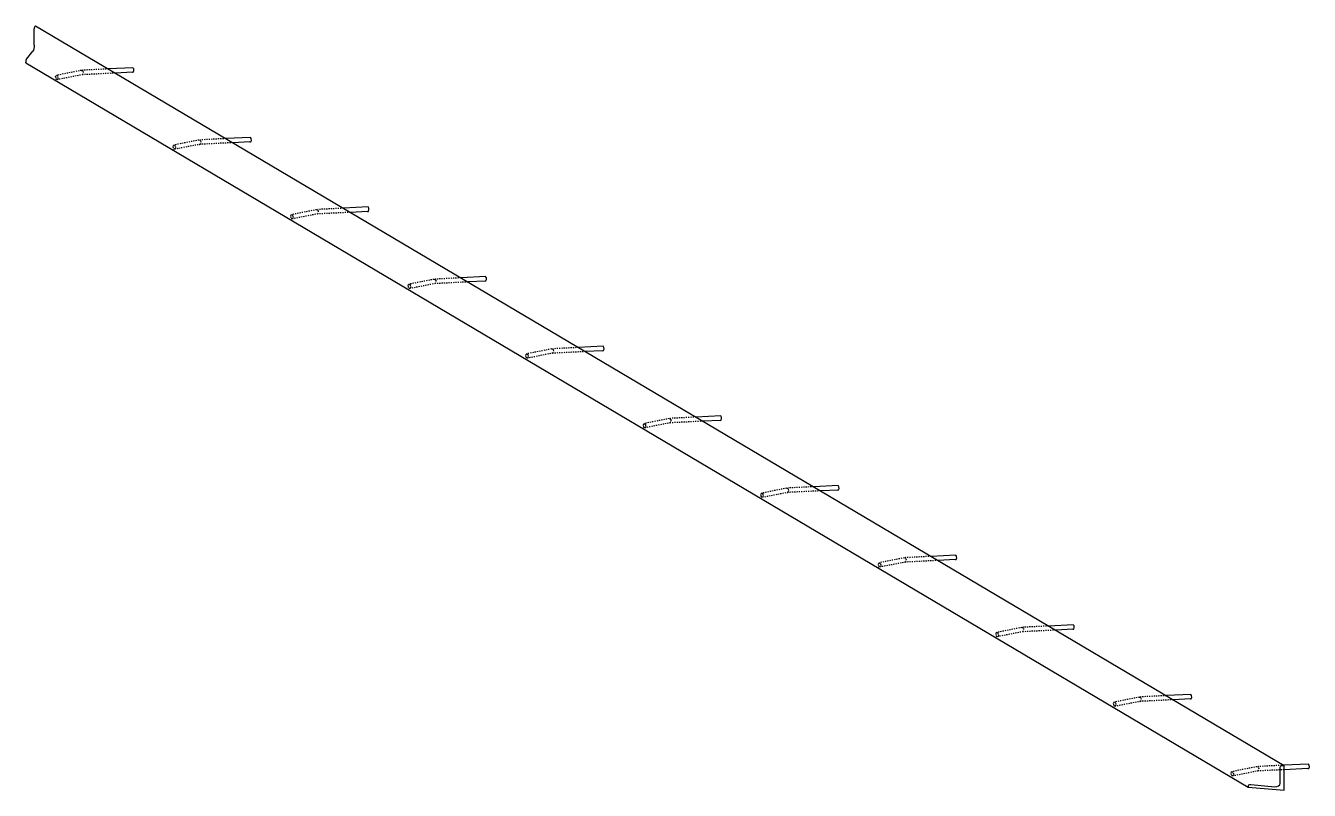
# Model space of a CAD drawing. Header units: millimetres. Extents: x 36 to 31194, y 2 to 1337.
# Drawn here: x 36 to 2220, y 36 to 1337 of the extents above; entities that cross this region are included whole.
import ezdxf

# ---------------------------------------------------------------- set-up
doc = ezdxf.new("R2010")
doc.units = ezdxf.units.MM
doc.linetypes.add('DXK_LINE_DOT2', pattern=[3.9198, 1.9599, -1.9599])
doc.layers.add('STÅL', color=7, linetype='Continuous')

msp = doc.modelspace()

# ---------------------------------------------------------------- linework, layer by layer
at = {"layer": 'STÅL', "color": 2, "linetype": 'Continuous'}
for p, q in [((50.7, 1332.9), (50.6, 1331.5)), ((51, 1334.3), (50.7, 1332.9)), ((51.4, 1335.6), (51, 1334.3)), ((51.9, 1336.4), (51.4, 1335.6)), ((51.9, 1336.4), (52.5, 1337.1)), ((52.5, 1337.1), (2177.5, 78.3)), ((50.6, 1303.8), (50.6, 1331.5)), ((37.3, 1280.2), (48.1, 1293.9)), ((49.1, 1295.7), (48.1, 1293.9)), ((49.9, 1298.2), (49.1, 1295.7)), ((50.4, 1301), (49.9, 1298.2)), ((50.6, 1303.8), (50.4, 1301)), ((36.1, 1276.6), (36, 1275.2)), ((36, 1273.8), (36, 1275.2)), ((36, 1273.8), (2116, 41.6)), ((36.4, 1278), (36.1, 1276.6)), ((36.8, 1279.3), (36.4, 1278)), ((37.3, 1280.2), (36.8, 1279.3)), ((218.5, 1265.5), (176.8, 1263.5)), ((217.6, 1257.9), (188.7, 1256.5)), ((217.6, 1257.9), (219.1, 1258.2)), ((219.8, 1263.6), (218.5, 1265.5)), ((219.1, 1258.2), (220.1, 1260.5)), ((220.1, 1260.5), (219.8, 1263.6)), ((418.5, 1147), (376.8, 1145)), ((417.6, 1139.4), (388.7, 1138)), ((417.6, 1139.4), (419.1, 1139.7)), ((419.8, 1145.1), (418.5, 1147)), ((419.1, 1139.7), (420.1, 1142)), ((420.1, 1142), (419.8, 1145.1)), ((618.5, 1028.6), (576.8, 1026.5)), ((619.8, 1026.6), (618.5, 1028.6)), ((620.1, 1023.6), (619.8, 1026.6)), ((617.6, 1020.9), (588.7, 1019.5)), ((617.6, 1020.9), (619.1, 1021.2)), ((619.1, 1021.2), (620.1, 1023.6)), ((818.5, 910.1), (776.8, 908)), ((817.6, 902.5), (788.7, 901)), ((817.6, 902.5), (819.1, 902.7)), ((819.8, 908.1), (818.5, 910.1)), ((819.1, 902.7), (820.1, 905.1)), ((820.1, 905.1), (819.8, 908.1)), ((1018.5, 791.6), (976.8, 789.5)), ((1019.8, 789.7), (1018.5, 791.6)), ((1019.1, 784.3), (1020.1, 786.6)), ((1020.1, 786.6), (1019.8, 789.7)), ((1017.6, 784), (988.7, 782.5)), ((1017.6, 784), (1019.1, 784.3)), ((1218.5, 673.1), (1176.8, 671.1)), ((1217.6, 665.5), (1188.7, 664.1)), ((1217.6, 665.5), (1219.1, 665.8)), ((1219.8, 671.2), (1218.5, 673.1)), ((1219.1, 665.8), (1220.1, 668.1)), ((1220.1, 668.1), (1219.8, 671.2)), ((1418.5, 554.6), (1376.8, 552.6)), ((1417.6, 547), (1388.7, 545.6)), ((1417.6, 547), (1419.1, 547.3)), ((1419.8, 552.7), (1418.5, 554.6)), ((1419.1, 547.3), (1420.1, 549.6)), ((1420.1, 549.6), (1419.8, 552.7)), ((1618.5, 436.2), (1576.8, 434.1)), ((1617.6, 428.5), (1588.7, 427.1)), ((1617.6, 428.5), (1619.1, 428.8)), ((1619.8, 434.2), (1618.5, 436.2)), ((1619.1, 428.8), (1620.1, 431.2)), ((1620.1, 431.2), (1619.8, 434.2)), ((1818.5, 317.7), (1776.8, 315.6)), ((1817.6, 310.1), (1788.7, 308.6)), ((1817.6, 310.1), (1819.1, 310.3)), ((1819.8, 315.7), (1818.5, 317.7)), ((1819.1, 310.3), (1820.1, 312.7)), ((1820.1, 312.7), (1819.8, 315.7)), ((2018.5, 199.2), (1976.8, 197.1)), ((2019.8, 197.3), (2018.5, 199.2)), ((2020.1, 194.2), (2019.8, 197.3)), ((2017.6, 191.6), (1988.7, 190.1)), ((2017.6, 191.6), (2019.1, 191.9)), ((2019.1, 191.9), (2020.1, 194.2)), ((2170.6, 75.6), (2171, 76.8)), ((2170.6, 47.9), (2170.6, 75.6)), ((2171, 76.8), (2172, 77.8)), ((2172, 77.8), (2173.6, 78.4)), ((2173.6, 78.4), (2175.4, 78.5)), ((2177.5, 78.3), (2175.4, 78.5)), ((2218.5, 80.7), (2176.8, 78.7)), ((2177.5, 36), (2177.5, 78.3)), ((2217.6, 73.1), (2177.5, 71.1)), ((2217.6, 73.1), (2219.1, 73.4)), ((2219.8, 78.8), (2218.5, 80.7)), ((2219.1, 73.4), (2220.1, 75.7)), ((2220.1, 75.7), (2219.8, 78.8)), ((2116, 43), (2116.4, 44.3)), ((2116.4, 44.3), (2117.4, 45.2)), ((2117.4, 45.2), (2119, 45.8)), ((2119, 45.8), (2120.8, 45.9)), ((2120.8, 45.9), (2161.1, 42.2)), ((2167.8, 43.5), (2169.9, 45.5)), ((2169.9, 45.5), (2170.6, 47.9)), ((2116, 43), (2116, 41.6)), ((2116, 41.6), (2177.5, 36)), ((2161.1, 42.2), (2164.7, 42.4)), ((2164.7, 42.4), (2167.8, 43.5))]:
    msp.add_line(p, q, dxfattribs=at)
at = {"layer": 'STÅL', "color": 7, "linetype": 'DXK_LINE_DOT2'}
for p, q in [((87, 1250.1), (87.6, 1252.4)), ((87.6, 1247.1), (87, 1250.1)), ((87.6, 1252.4), (89, 1252.7)), ((89, 1245.2), (87.6, 1247.1)), ((130.8, 1261), (89, 1252.7)), ((89, 1252.7), (90.4, 1250.7)), ((90.4, 1245.4), (89, 1245.2)), ((133.3, 1253.9), (90.4, 1245.4)), ((90.4, 1250.7), (91, 1247.7)), ((91, 1247.7), (90.4, 1245.4)), ((130.8, 1261), (131.4, 1261.1)), ((131.9, 1253.6), (132.3, 1253.6)), ((132.3, 1261.2), (133.2, 1261.3)), ((132.3, 1261.2), (133.6, 1259.3)), ((188.7, 1256.5), (132.3, 1253.6)), ((176.8, 1263.5), (133.2, 1261.3)), ((133.3, 1253.9), (134.1, 1256.2)), ((133.6, 1259.3), (134.1, 1256.2)), ((330.8, 1142.5), (289, 1134.2)), ((330.8, 1142.5), (331.4, 1142.6)), ((332.3, 1142.8), (333.6, 1140.8)), ((332.3, 1142.8), (333.2, 1142.8)), ((388.7, 1138), (332.3, 1135.2)), ((376.8, 1145), (333.2, 1142.8)), ((333.3, 1135.4), (334.1, 1137.8)), ((333.6, 1140.8), (334.1, 1137.8)), ((287, 1131.6), (287.6, 1133.9)), ((287.6, 1128.6), (287, 1131.6)), ((287.6, 1133.9), (289, 1134.2)), ((289, 1126.7), (287.6, 1128.6)), ((289, 1134.2), (290.4, 1132.3)), ((290.4, 1127), (289, 1126.7)), ((333.3, 1135.4), (290.4, 1127)), ((290.4, 1132.3), (291, 1129.3)), ((291, 1129.3), (290.4, 1127)), ((331.9, 1135.2), (332.3, 1135.2)), ((487, 1013.2), (487.6, 1015.5)), ((487.6, 1010.1), (487, 1013.2)), ((487.6, 1015.5), (489, 1015.7)), ((489, 1008.2), (487.6, 1010.1)), ((530.8, 1024), (489, 1015.7)), ((489, 1015.7), (490.4, 1013.8)), ((490.4, 1008.5), (489, 1008.2)), ((533.3, 1016.9), (490.4, 1008.5)), ((490.4, 1013.8), (491, 1010.8)), ((491, 1010.8), (490.4, 1008.5)), ((530.8, 1024), (531.4, 1024.1)), ((531.9, 1016.7), (532.3, 1016.7)), ((532.3, 1024.3), (533.6, 1022.3)), ((532.3, 1024.3), (533.2, 1024.3)), ((588.7, 1019.5), (532.3, 1016.7)), ((576.8, 1026.5), (533.2, 1024.3)), ((533.3, 1016.9), (534.1, 1019.3)), ((533.6, 1022.3), (534.1, 1019.3)), ((687, 894.7), (687.6, 897)), ((687.6, 897), (689, 897.2)), ((730.8, 905.5), (689, 897.3)), ((689, 897.2), (690.4, 895.3)), ((733.3, 898.5), (690.4, 890)), ((730.8, 905.5), (731.4, 905.6)), ((731.9, 898.2), (732.3, 898.2)), ((732.3, 905.8), (733.6, 903.8)), ((732.3, 905.8), (733.2, 905.8)), ((788.7, 901), (732.3, 898.2)), ((776.8, 908), (733.2, 905.8)), ((733.3, 898.5), (734.1, 900.8)), ((733.6, 903.8), (734.1, 900.8)), ((687.6, 891.7), (687, 894.7)), ((689, 889.7), (687.6, 891.7)), ((690.4, 890), (689, 889.7)), ((690.4, 895.3), (691, 892.3)), ((691, 892.3), (690.4, 890)), ((930.8, 787), (889, 778.8)), ((930.8, 787), (931.4, 787.2)), ((932.3, 787.3), (933.2, 787.4)), ((932.3, 787.3), (933.6, 785.4)), ((976.8, 789.5), (933.2, 787.4)), ((887, 776.2), (887.6, 778.5)), ((887.6, 773.2), (887, 776.2)), ((887.6, 778.5), (889, 778.8)), ((889, 771.3), (887.6, 773.2)), ((889, 778.8), (890.4, 776.8)), ((890.4, 771.5), (889, 771.3)), ((933.3, 780), (890.4, 771.5)), ((890.4, 776.8), (891, 773.8)), ((891, 773.8), (890.4, 771.5)), ((931.9, 779.7), (932.3, 779.7)), ((988.7, 782.5), (932.3, 779.7)), ((933.3, 780), (934.1, 782.3)), ((933.6, 785.4), (934.1, 782.3)), ((1087, 657.7), (1087.6, 660)), ((1087.6, 654.7), (1087, 657.7)), ((1087.6, 660), (1089, 660.3)), ((1130.8, 668.6), (1089, 660.3)), ((1089, 660.3), (1090.4, 658.4)), ((1133.3, 661.5), (1090.4, 653)), ((1090.4, 658.4), (1091, 655.3)), ((1091, 655.3), (1090.4, 653)), ((1130.8, 668.6), (1131.4, 668.7)), ((1131.9, 661.2), (1132.3, 661.3)), ((1132.3, 668.8), (1133.2, 668.9)), ((1132.3, 668.8), (1133.6, 666.9)), ((1188.7, 664.1), (1132.3, 661.3)), ((1176.8, 671.1), (1133.2, 668.9)), ((1133.3, 661.5), (1134.1, 663.9)), ((1133.6, 666.9), (1134.1, 663.9)), ((1089, 652.8), (1087.6, 654.7)), ((1090.4, 653), (1089, 652.8)), ((1330.8, 550.1), (1289, 541.8)), ((1330.8, 550.1), (1331.4, 550.2)), ((1332.3, 550.4), (1333.6, 548.4)), ((1332.3, 550.4), (1333.2, 550.4)), ((1376.8, 552.6), (1333.2, 550.4)), ((1333.6, 548.4), (1334.1, 545.4)), ((1287, 539.2), (1287.6, 541.5)), ((1287.6, 536.2), (1287, 539.2)), ((1287.6, 541.5), (1289, 541.8)), ((1289, 534.3), (1287.6, 536.2)), ((1289, 541.8), (1290.4, 539.9)), ((1290.4, 534.6), (1289, 534.3)), ((1333.3, 543), (1290.4, 534.6)), ((1290.4, 539.9), (1291, 536.9)), ((1291, 536.9), (1290.4, 534.6)), ((1331.9, 542.8), (1332.3, 542.8)), ((1388.7, 545.6), (1332.3, 542.8)), ((1333.3, 543), (1334.1, 545.4)), ((1487, 420.8), (1487.6, 423.1)), ((1487.6, 417.8), (1487, 420.8)), ((1487.6, 423.1), (1489, 423.3)), ((1489, 415.8), (1487.6, 417.8)), ((1530.8, 431.6), (1489, 423.3)), ((1489, 423.3), (1490.4, 421.4)), ((1490.4, 416.1), (1489, 415.8)), ((1533.3, 424.5), (1490.4, 416.1)), ((1490.4, 421.4), (1491, 418.4)), ((1491, 418.4), (1490.4, 416.1)), ((1530.8, 431.6), (1531.4, 431.7)), ((1531.9, 424.3), (1532.3, 424.3)), ((1532.3, 431.9), (1533.6, 429.9)), ((1532.3, 431.9), (1533.2, 431.9)), ((1588.7, 427.1), (1532.3, 424.3)), ((1576.8, 434.1), (1533.2, 431.9)), ((1533.3, 424.5), (1534.1, 426.9)), ((1533.6, 429.9), (1534.1, 426.9)), ((1730.8, 313.1), (1689, 304.9)), ((1733.3, 306.1), (1690.4, 297.6)), ((1730.8, 313.1), (1731.4, 313.2)), ((1731.9, 305.8), (1732.3, 305.8)), ((1732.3, 313.4), (1733.6, 311.5)), ((1732.3, 313.4), (1733.2, 313.4)), ((1788.7, 308.6), (1732.3, 305.8)), ((1776.8, 315.6), (1733.2, 313.4)), ((1733.3, 306.1), (1734.1, 308.4)), ((1733.6, 311.5), (1734.1, 308.4)), ((1687, 302.3), (1687.6, 304.6)), ((1687.6, 299.3), (1687, 302.3)), ((1687.6, 304.6), (1689, 304.9)), ((1689, 297.3), (1687.6, 299.3)), ((1689, 304.9), (1690.4, 302.9)), ((1690.4, 297.6), (1689, 297.3)), ((1690.4, 302.9), (1691, 299.9)), ((1691, 299.9), (1690.4, 297.6)), ((1976.8, 197.1), (1933.2, 195)), ((1887, 183.8), (1887.6, 186.1)), ((1887.6, 180.8), (1887, 183.8)), ((1887.6, 186.1), (1889, 186.4)), ((1889, 178.9), (1887.6, 180.8)), ((1930.8, 194.6), (1889, 186.4)), ((1889, 186.4), (1890.4, 184.4)), ((1890.4, 179.1), (1889, 178.9)), ((1933.3, 187.6), (1890.4, 179.1)), ((1890.4, 184.4), (1891, 181.4)), ((1891, 181.4), (1890.4, 179.1)), ((1930.8, 194.6), (1931.4, 194.8)), ((1931.9, 187.3), (1932.3, 187.3)), ((1932.3, 194.9), (1933.2, 195)), ((1932.3, 194.9), (1933.6, 193)), ((1988.7, 190.1), (1932.3, 187.3)), ((1933.3, 187.6), (1934.1, 189.9)), ((1933.6, 193), (1934.1, 189.9)), ((2087, 65.3), (2087.6, 67.6)), ((2087.6, 67.6), (2089, 67.9)), ((2130.8, 76.2), (2089, 67.9)), ((2089, 67.9), (2090.4, 66)), ((2133.3, 69.1), (2090.4, 60.6)), ((2090.4, 66), (2091, 63)), ((2130.8, 76.2), (2131.4, 76.3)), ((2131.9, 68.8), (2132.3, 68.9)), ((2132.3, 76.4), (2133.2, 76.5)), ((2132.3, 76.4), (2133.6, 74.5)), ((2177.5, 71.1), (2132.3, 68.9)), ((2176.8, 78.7), (2133.2, 76.5)), ((2133.3, 69.1), (2134.1, 71.5)), ((2133.6, 74.5), (2134.1, 71.5)), ((2087.6, 62.3), (2087, 65.3)), ((2089, 60.4), (2087.6, 62.3)), ((2090.4, 60.6), (2089, 60.4)), ((2091, 63), (2090.4, 60.6))]:
    msp.add_line(p, q, dxfattribs=at)

doc.saveas('drawing.dxf')
